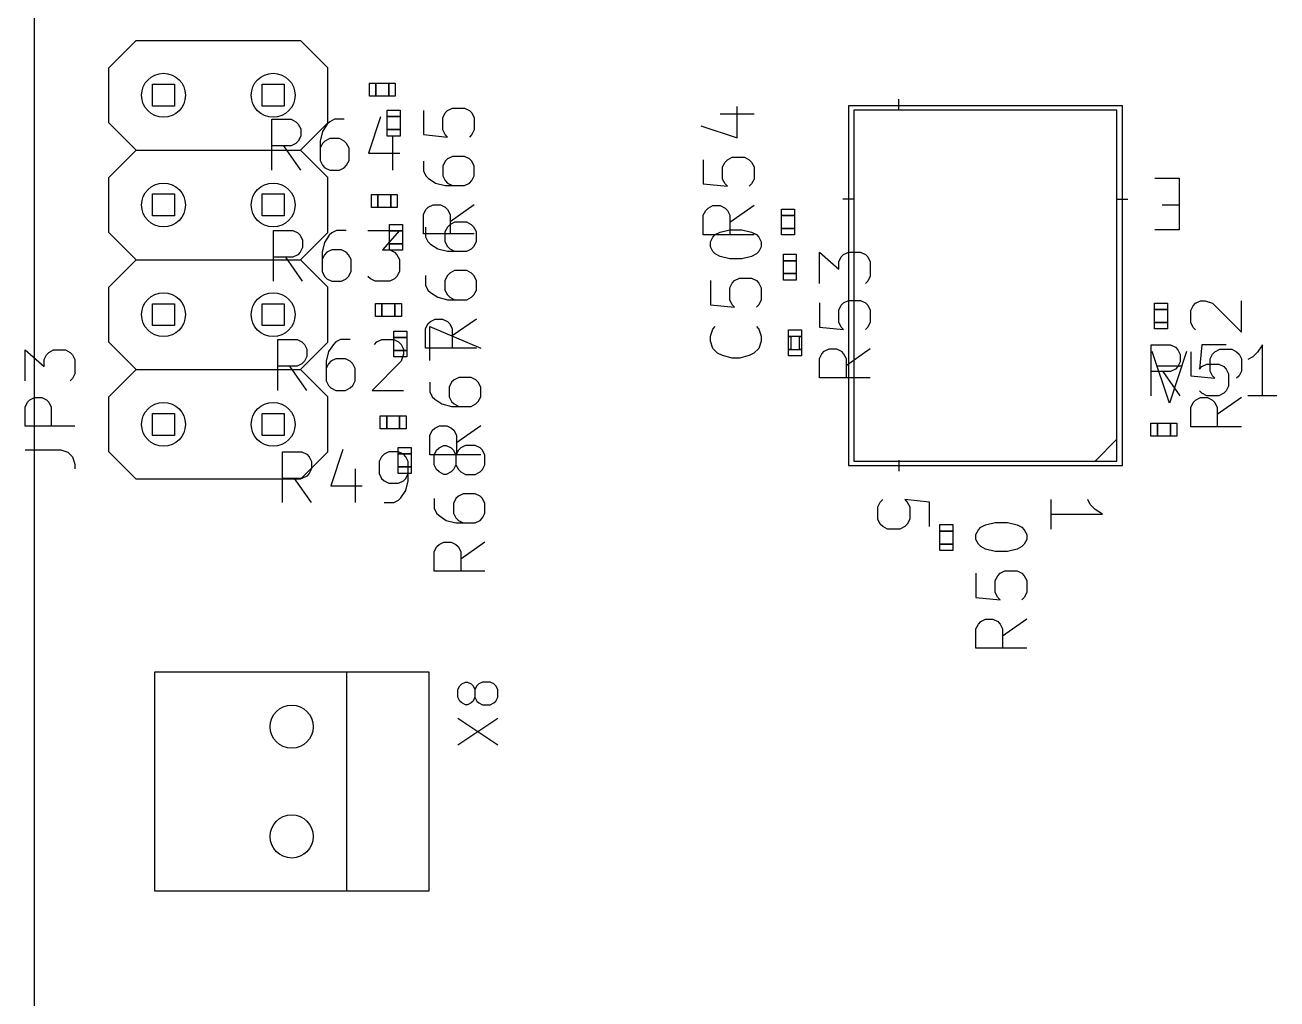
# Model space of a CAD drawing. Header units: millimetres. Extents: x -1 to 260, y -56 to 300.
# Drawn here: x -0.21 to 28.79, y 167.31 to 189.86 of the extents above; entities that cross this region are included whole.
import ezdxf

# ---------------------------------------------------------------- set-up
doc = ezdxf.new("R2010")
doc.units = ezdxf.units.MM
for name, color, linetype, true_color in [('Edge.Cuts', 254, 'CONTINUOUS', 0xd0d2cd), ('F.Fab', 9, 'CONTINUOUS', 0xafafaf), ('F.Silkscreen', 41, 'CONTINUOUS', 0xf2eda1)]:
    doc.layers.add(name, color=color, linetype=linetype, true_color=true_color)

msp = doc.modelspace()

# ---------------------------------------------------------------- linework, layer by layer
at = {"layer": 'Edge.Cuts', "linetype": 'CONTINUOUS'}
msp.add_line((0, 300), (0, 0), dxfattribs=at)
at = {"layer": 'Edge.Cuts'}
for centre, radius in [((3, 188.23), 0.508), ((5.54, 188.23), 0.508), ((3, 185.69), 0.508), ((5.54, 185.69), 0.508), ((3, 183.15), 0.508), ((5.54, 183.15), 0.508), ((3, 180.61), 0.508), ((5.54, 180.61), 0.508), ((5.97, 173.61), 0.5), ((5.97, 171.07), 0.5)]:
    msp.add_circle(centre, radius, dxfattribs=at)
at = {"layer": 'F.Fab', "linetype": 'CONTINUOUS'}
for p, q in [((2.746, 187.976), (2.746, 188.484)), ((2.746, 188.484), (3.254, 188.484)), ((3.254, 188.484), (3.254, 187.976)), ((5.286, 187.976), (5.286, 188.484)), ((5.286, 188.484), (5.794, 188.484)), ((5.794, 188.484), (5.794, 187.976)), ((7.77, 188.21), (7.77, 188.51)), ((7.77, 188.51), (7.92, 188.51)), ((7.92, 188.51), (7.92, 188.21)), ((8.22, 188.21), (8.22, 188.51)), ((8.22, 188.51), (8.37, 188.51)), ((8.37, 188.51), (8.37, 188.21)), ((3.254, 187.976), (2.746, 187.976)), ((5.794, 187.976), (5.286, 187.976)), ((7.92, 188.21), (7.77, 188.21)), ((8.37, 188.21), (8.22, 188.21)), ((8.185, 187.735), (8.185, 187.885)), ((8.185, 187.885), (8.485, 187.885)), ((8.485, 187.735), (8.185, 187.735)), ((8.485, 187.885), (8.485, 187.735)), ((18.992, 187.884), (18.992, 179.756)), ((25.088, 187.884), (18.992, 187.884)), ((25.088, 179.756), (25.088, 187.884)), ((8.185, 187.285), (8.185, 187.435)), ((8.185, 187.435), (8.485, 187.435)), ((8.485, 187.435), (8.485, 187.285)), ((8.485, 187.285), (8.185, 187.285)), ((25.963154, 186.311538), (26.53163, 186.311538)), ((26.53163, 186.311538), (26.53163, 185.117738)), ((2.746, 185.436), (2.746, 185.944)), ((2.746, 185.944), (3.254, 185.944)), ((3.254, 185.944), (3.254, 185.436)), ((5.286, 185.436), (5.286, 185.944)), ((5.286, 185.944), (5.794, 185.944)), ((5.794, 185.944), (5.794, 185.436)), ((7.815, 185.635), (7.815, 185.935)), ((7.815, 185.935), (7.965, 185.935)), ((7.965, 185.935), (7.965, 185.635)), ((8.265, 185.635), (8.265, 185.935)), ((8.265, 185.935), (8.415, 185.935)), ((8.415, 185.935), (8.415, 185.635)), ((7.965, 185.635), (7.815, 185.635)), ((8.415, 185.635), (8.265, 185.635)), ((26.53163, 185.686214), (26.133697, 185.686214)), ((3.254, 185.436), (2.746, 185.436)), ((5.794, 185.436), (5.286, 185.436)), ((17.315, 185.445), (17.315, 185.595)), ((17.315, 185.595), (17.615, 185.595)), ((17.615, 185.445), (17.315, 185.445)), ((17.615, 185.595), (17.615, 185.445)), ((8.235, 185.09), (8.235, 185.24)), ((8.235, 185.24), (8.535, 185.24)), ((8.535, 185.09), (8.235, 185.09)), ((8.535, 185.24), (8.535, 185.09)), ((17.315, 184.995), (17.315, 185.145)), ((17.315, 185.145), (17.615, 185.145)), ((17.615, 185.145), (17.615, 184.995)), ((26.53163, 185.117738), (25.963154, 185.117738)), ((8.235, 184.64), (8.235, 184.79)), ((8.235, 184.79), (8.535, 184.79)), ((8.535, 184.79), (8.535, 184.64)), ((17.615, 184.995), (17.315, 184.995)), ((8.535, 184.64), (8.235, 184.64)), ((17.36, 184.4), (17.36, 184.55)), ((17.36, 184.55), (17.66, 184.55)), ((17.66, 184.55), (17.66, 184.4)), ((17.66, 184.4), (17.36, 184.4)), ((17.36, 183.95), (17.36, 184.1)), ((17.36, 184.1), (17.66, 184.1)), ((17.66, 183.95), (17.36, 183.95)), ((17.66, 184.1), (17.66, 183.95)), ((2.746, 182.896), (2.746, 183.404)), ((2.746, 183.404), (3.254, 183.404)), ((3.254, 183.404), (3.254, 182.896)), ((5.286, 182.896), (5.286, 183.404)), ((5.286, 183.404), (5.794, 183.404)), ((5.794, 183.404), (5.794, 182.896)), ((7.91, 183.11), (7.91, 183.41)), ((7.91, 183.41), (8.06, 183.41)), ((8.06, 183.41), (8.06, 183.11)), ((8.36, 183.11), (8.36, 183.41)), ((8.36, 183.41), (8.51, 183.41)), ((8.51, 183.41), (8.51, 183.11)), ((25.96, 183.27), (25.96, 183.42)), ((25.96, 183.42), (26.26, 183.42)), ((26.26, 183.42), (26.26, 183.27)), ((8.06, 183.11), (7.91, 183.11)), ((8.51, 183.11), (8.36, 183.11)), ((26.26, 183.27), (25.96, 183.27)), ((3.254, 182.896), (2.746, 182.896)), ((5.794, 182.896), (5.286, 182.896)), ((8.335, 182.62), (8.335, 182.77)), ((8.335, 182.77), (8.635, 182.77)), ((8.635, 182.77), (8.635, 182.62)), ((17.48, 182.645), (17.48, 182.795)), ((17.48, 182.795), (17.78, 182.795)), ((17.78, 182.795), (17.78, 182.645)), ((25.96, 182.82), (25.96, 182.97)), ((25.96, 182.97), (26.26, 182.97)), ((26.26, 182.82), (25.96, 182.82)), ((26.26, 182.97), (26.26, 182.82)), ((8.635, 182.62), (8.335, 182.62)), ((17.48, 182.345), (17.48, 182.645)), ((17.48, 182.645), (17.53, 182.645)), ((17.78, 182.645), (17.48, 182.645)), ((17.53, 182.645), (17.53, 182.345)), ((17.73, 182.345), (17.73, 182.645)), ((17.73, 182.645), (17.78, 182.645)), ((17.78, 182.645), (17.78, 182.345)), ((8.335, 182.17), (8.335, 182.32)), ((8.335, 182.32), (8.635, 182.32)), ((8.635, 182.17), (8.335, 182.17)), ((8.635, 182.32), (8.635, 182.17)), ((17.53, 182.345), (17.48, 182.345)), ((17.48, 182.195), (17.48, 182.345)), ((17.48, 182.345), (17.78, 182.345)), ((17.78, 182.195), (17.48, 182.195)), ((17.78, 182.345), (17.73, 182.345)), ((17.78, 182.345), (17.78, 182.195)), ((26.30424, 181.104538), (25.906307, 182.298338)), ((26.702173, 182.298338), (26.30424, 181.104538)), ((26.588478, 181.957252), (26.020002, 181.957252)), ((2.746, 180.356), (2.746, 180.864)), ((2.746, 180.864), (3.254, 180.864)), ((3.254, 180.864), (3.254, 180.356)), ((5.286, 180.356), (5.286, 180.864)), ((5.286, 180.864), (5.794, 180.864)), ((5.794, 180.864), (5.794, 180.356)), ((8.02, 180.51), (8.02, 180.81)), ((8.02, 180.81), (8.17, 180.81)), ((8.17, 180.81), (8.17, 180.51)), ((8.47, 180.51), (8.47, 180.81)), ((8.47, 180.81), (8.62, 180.81)), ((8.62, 180.81), (8.62, 180.51)), ((8.17, 180.51), (8.02, 180.51)), ((8.62, 180.51), (8.47, 180.51)), ((25.875, 180.34), (25.875, 180.64)), ((25.875, 180.64), (26.025, 180.64)), ((26.025, 180.64), (26.025, 180.34)), ((26.325, 180.34), (26.325, 180.64)), ((26.325, 180.64), (26.475, 180.64)), ((26.475, 180.64), (26.475, 180.34)), ((3.254, 180.356), (2.746, 180.356)), ((5.794, 180.356), (5.286, 180.356)), ((24.58, 179.756), (25.088, 180.264)), ((26.025, 180.34), (25.875, 180.34)), ((26.475, 180.34), (26.325, 180.34)), ((8.435, 179.925), (8.435, 180.075)), ((8.435, 180.075), (8.735, 180.075)), ((8.735, 179.925), (8.435, 179.925)), ((8.735, 180.075), (8.735, 179.925)), ((8.435, 179.475), (8.435, 179.625)), ((8.435, 179.625), (8.735, 179.625)), ((8.735, 179.625), (8.735, 179.475)), ((18.992, 179.756), (25.088, 179.756)), ((8.735, 179.475), (8.435, 179.475)), ((19.548461, 178.698335), (19.605309, 178.81203)), ((19.548461, 178.414097), (19.548461, 178.698335)), ((19.605309, 178.81203), (19.662156, 178.868878)), ((20.742261, 178.81203), (20.173785, 178.868878)), ((20.173785, 178.868878), (20.230632, 178.81203)), ((20.230632, 178.81203), (20.28748, 178.698335)), ((20.28748, 178.698335), (20.28748, 178.414097)), ((20.742261, 178.243554), (20.742261, 178.81203)), ((23.561661, 178.186707), (23.561661, 178.868878)), ((24.471223, 178.755183), (24.414375, 178.868878)), ((24.584918, 178.641488), (24.471223, 178.755183)), ((19.605309, 178.300402), (19.548461, 178.414097)), ((20.28748, 178.414097), (20.230632, 178.300402)), ((23.561661, 178.527792), (24.755461, 178.527792)), ((24.755461, 178.527792), (24.584918, 178.641488)), ((19.662156, 178.243554), (19.605309, 178.300402)), ((19.775851, 178.186707), (19.662156, 178.243554)), ((20.060089, 178.186707), (19.775851, 178.186707)), ((20.173785, 178.243554), (20.060089, 178.186707)), ((20.230632, 178.300402), (20.173785, 178.243554)), ((20.985, 178.14), (20.985, 178.29)), ((20.985, 178.29), (21.285, 178.29)), ((21.285, 178.14), (20.985, 178.14)), ((21.285, 178.29), (21.285, 178.14)), ((20.985, 177.69), (20.985, 177.84)), ((20.985, 177.84), (21.285, 177.84)), ((21.285, 177.84), (21.285, 177.69)), ((21.285, 177.69), (20.985, 177.69))]:
    msp.add_line(p, q, dxfattribs=at)
at = {"layer": 'F.Fab'}
for centre, radius in [((3, 188.23), 0.508), ((5.54, 188.23), 0.508), ((3, 185.69), 0.508), ((5.54, 185.69), 0.508), ((3, 183.15), 0.508), ((5.54, 183.15), 0.508), ((3, 180.61), 0.508), ((5.54, 180.61), 0.508), ((5.97, 173.61), 0.5), ((5.97, 171.07), 0.5)]:
    msp.add_circle(centre, radius, dxfattribs=at)
at = {"layer": 'F.Silkscreen', "linetype": 'CONTINUOUS'}
for p, q in [((1.73, 188.865), (2.365, 189.5)), ((2.365, 189.5), (6.175, 189.5)), ((6.81, 188.865), (6.175, 189.5)), ((1.73, 187.595), (1.73, 188.865)), ((6.81, 187.595), (6.81, 188.865)), ((7.92, 188.21), (7.92, 188.51)), ((7.92, 188.51), (8.22, 188.51)), ((8.22, 188.51), (8.22, 188.21)), ((8.22, 188.21), (7.92, 188.21)), ((16.288979, 187.242625), (16.288979, 187.970952)), ((18.865, 187.9856), (18.865, 179.6544)), ((25.215, 187.9856), (18.865, 187.9856)), ((20.0334, 187.884), (20.0334, 188.138)), ((25.215, 179.6544), (25.215, 187.9856)), ((5.506097, 186.497307), (5.506097, 187.673835)), ((5.506097, 187.673835), (5.954298, 187.673835)), ((5.954298, 187.673835), (6.066349, 187.61781)), ((6.962751, 187.673835), (6.850701, 187.61781)), ((7.186852, 187.673835), (6.962751, 187.673835)), ((8.027229, 187.729861), (7.747103, 186.889483)), ((8.185, 187.435), (8.185, 187.735)), ((8.185, 187.735), (8.485, 187.735)), ((8.485, 187.735), (8.485, 187.435)), ((9.021164, 187.87838), (9.021164, 187.318128)), ((9.469365, 187.710304), (9.52539, 187.822355)), ((9.469365, 187.430179), (9.469365, 187.710304)), ((9.52539, 187.822355), (9.581415, 187.87838)), ((9.581415, 187.87838), (9.693465, 187.934405)), ((9.693465, 187.934405), (9.973591, 187.934405)), ((9.973591, 187.934405), (10.085641, 187.87838)), ((10.085641, 187.87838), (10.141667, 187.822355)), ((10.141667, 187.822355), (10.197692, 187.710304)), ((10.197692, 187.710304), (10.197692, 187.430179)), ((15.896803, 187.802877), (16.681155, 187.802877)), ((2.365, 186.96), (1.73, 187.595)), ((6.066349, 187.61781), (6.122374, 187.561785)), ((6.122374, 187.561785), (6.178399, 187.449735)), ((6.175, 186.96), (6.81, 187.595)), ((6.178399, 187.449735), (6.178399, 187.281659)), ((6.682625, 187.39371), (6.6266, 187.169609)), ((6.794676, 187.561785), (6.682625, 187.39371)), ((6.850701, 187.61781), (6.794676, 187.561785)), ((8.485, 187.435), (8.185, 187.435)), ((9.52539, 187.318128), (9.469365, 187.430179)), ((10.197692, 187.430179), (10.141667, 187.318128)), ((15.448602, 187.522751), (16.288979, 187.242625)), ((6.066349, 187.113584), (5.954298, 187.057559)), ((6.122374, 187.169609), (6.066349, 187.113584)), ((6.178399, 187.281659), (6.122374, 187.169609)), ((6.6266, 187.169609), (6.6266, 186.721408)), ((6.682625, 187.113584), (6.6266, 187.001534)), ((6.73865, 187.169609), (6.682625, 187.113584)), ((6.850701, 187.225634), (6.73865, 187.169609)), ((7.074801, 187.225634), (6.850701, 187.225634)), ((7.186852, 187.169609), (7.074801, 187.225634)), ((7.242877, 187.113584), (7.186852, 187.169609)), ((7.298902, 187.001534), (7.242877, 187.113584)), ((8.307355, 187.281659), (8.307355, 186.497307)), ((9.021164, 187.318128), (9.581415, 187.262103)), ((9.581415, 187.262103), (9.52539, 187.318128)), ((10.141667, 187.318128), (10.085641, 187.262103)), ((1.73, 186.325), (2.365, 186.96)), ((2.365, 186.96), (6.175, 186.96)), ((5.954298, 187.057559), (5.506097, 187.057559)), ((6.178399, 186.497307), (5.786223, 187.057559)), ((6.81, 186.325), (6.175, 186.96)), ((7.298902, 186.721408), (7.298902, 187.001534)), ((7.747103, 186.889483), (8.47543, 186.889483)), ((9.693465, 186.813902), (9.581415, 186.757877)), ((9.973591, 186.813902), (9.693465, 186.813902)), ((10.085641, 186.757877), (9.973591, 186.813902)), ((16.064878, 186.738399), (16.176928, 186.794424)), ((16.176928, 186.794424), (16.457054, 186.794424)), ((16.457054, 186.794424), (16.569104, 186.738399)), ((6.6266, 186.721408), (6.682625, 186.609358)), ((6.682625, 186.609358), (6.73865, 186.553333)), ((6.73865, 186.553333), (6.850701, 186.497307)), ((6.850701, 186.497307), (7.074801, 186.497307)), ((7.074801, 186.497307), (7.186852, 186.553333)), ((7.186852, 186.553333), (7.242877, 186.609358)), ((7.242877, 186.609358), (7.298902, 186.721408)), ((9.021164, 186.701852), (9.021164, 186.477751)), ((9.52539, 186.701852), (9.469365, 186.589801)), ((9.469365, 186.589801), (9.469365, 186.365701)), ((9.581415, 186.757877), (9.52539, 186.701852)), ((10.141667, 186.701852), (10.085641, 186.757877)), ((10.197692, 186.589801), (10.141667, 186.701852)), ((10.197692, 186.365701), (10.197692, 186.589801)), ((15.504627, 186.738399), (15.504627, 186.178147)), ((15.952828, 186.570323), (16.008853, 186.682374)), ((15.952828, 186.290198), (15.952828, 186.570323)), ((16.008853, 186.682374), (16.064878, 186.738399)), ((16.569104, 186.738399), (16.62513, 186.682374)), ((16.62513, 186.682374), (16.681155, 186.570323)), ((16.681155, 186.570323), (16.681155, 186.290198)), ((1.73, 185.055), (1.73, 186.325)), ((6.81, 185.055), (6.81, 186.325)), ((9.021164, 186.477751), (9.077189, 186.365701)), ((9.077189, 186.365701), (9.133214, 186.309676)), ((9.133214, 186.309676), (9.301289, 186.197625)), ((9.469365, 186.365701), (9.52539, 186.25365)), ((9.52539, 186.25365), (9.581415, 186.197625)), ((10.085641, 186.197625), (10.141667, 186.25365)), ((10.141667, 186.25365), (10.197692, 186.365701)), ((16.008853, 186.178147), (15.952828, 186.290198)), ((16.681155, 186.290198), (16.62513, 186.178147)), ((25.963154, 186.311538), (26.53163, 186.311538)), ((26.53163, 186.311538), (26.53163, 185.117738)), ((7.965, 185.635), (7.965, 185.935)), ((7.965, 185.935), (8.265, 185.935)), ((8.265, 185.935), (8.265, 185.635)), ((9.301289, 186.197625), (9.52539, 186.1416)), ((9.52539, 186.1416), (9.973591, 186.1416)), ((9.581415, 186.197625), (9.693465, 186.1416)), ((9.973591, 186.1416), (10.085641, 186.197625)), ((15.504627, 186.178147), (16.064878, 186.122122)), ((16.064878, 186.122122), (16.008853, 186.178147)), ((16.62513, 186.178147), (16.569104, 186.122122)), ((8.265, 185.635), (7.965, 185.635)), ((9.077189, 185.581349), (9.133214, 185.637374)), ((9.133214, 185.637374), (9.245264, 185.693399)), ((9.245264, 185.693399), (9.41334, 185.693399)), ((9.41334, 185.693399), (9.52539, 185.637374)), ((9.52539, 185.637374), (9.581415, 185.581349)), ((10.197692, 185.693399), (9.63744, 185.301223)), ((15.616677, 185.617896), (15.728727, 185.673921)), ((15.728727, 185.673921), (15.896803, 185.673921)), ((15.896803, 185.673921), (16.008853, 185.617896)), ((16.681155, 185.673921), (16.120903, 185.281745)), ((18.992, 185.8266), (18.738, 185.8266)), ((25.088, 185.8266), (25.342, 185.8266)), ((26.53163, 185.686214), (26.133697, 185.686214)), ((9.021164, 185.469298), (9.077189, 185.581349)), ((9.021164, 185.021097), (9.021164, 185.469298)), ((9.581415, 185.581349), (9.63744, 185.469298)), ((9.63744, 185.469298), (9.63744, 185.021097)), ((15.504627, 185.44982), (15.560652, 185.561871)), ((15.504627, 185.001619), (15.504627, 185.44982)), ((15.560652, 185.561871), (15.616677, 185.617896)), ((16.008853, 185.617896), (16.064878, 185.561871)), ((16.064878, 185.561871), (16.120903, 185.44982)), ((16.120903, 185.44982), (16.120903, 185.001619)), ((17.315, 185.145), (17.315, 185.445)), ((17.315, 185.445), (17.615, 185.445)), ((17.615, 185.445), (17.615, 185.145)), ((2.365, 184.42), (1.73, 185.055)), ((5.551097, 183.922307), (5.551097, 185.098835)), ((5.551097, 185.098835), (5.999298, 185.098835)), ((5.999298, 185.098835), (6.111349, 185.04281)), ((6.111349, 185.04281), (6.167374, 184.986785)), ((6.175, 184.42), (6.81, 185.055)), ((6.895701, 185.04281), (6.839676, 184.986785)), ((7.007751, 185.098835), (6.895701, 185.04281)), ((7.231852, 185.098835), (7.007751, 185.098835)), ((7.736078, 185.098835), (8.464405, 185.098835)), ((8.464405, 185.098835), (8.072229, 184.650634)), ((8.235, 184.79), (8.235, 185.09)), ((8.235, 185.09), (8.535, 185.09)), ((8.535, 185.09), (8.535, 184.79)), ((9.071164, 185.177355), (9.071164, 184.953254)), ((9.57539, 185.177355), (9.519365, 185.065304)), ((9.519365, 185.065304), (9.519365, 184.841204)), ((9.631415, 185.23338), (9.57539, 185.177355)), ((9.743465, 185.289405), (9.631415, 185.23338)), ((10.023591, 185.289405), (9.743465, 185.289405)), ((10.135641, 185.23338), (10.023591, 185.289405)), ((10.191667, 185.177355), (10.135641, 185.23338)), ((10.247692, 185.065304), (10.191667, 185.177355)), ((10.247692, 184.841204), (10.247692, 185.065304)), ((15.781677, 185.002877), (15.893727, 185.058902)), ((15.893727, 185.058902), (16.117828, 185.114927)), ((16.117828, 185.114927), (16.397954, 185.114927)), ((16.397954, 185.114927), (16.622054, 185.058902)), ((16.622054, 185.058902), (16.734104, 185.002877)), ((17.615, 185.145), (17.315, 185.145)), ((26.53163, 185.117738), (25.963154, 185.117738)), ((6.167374, 184.986785), (6.223399, 184.874735)), ((6.223399, 184.874735), (6.223399, 184.706659)), ((6.727625, 184.81871), (6.6716, 184.594609)), ((6.839676, 184.986785), (6.727625, 184.81871)), ((8.535, 184.79), (8.235, 184.79)), ((10.197692, 185.021097), (9.021164, 185.021097)), ((9.071164, 184.953254), (9.127189, 184.841204)), ((9.127189, 184.841204), (9.183214, 184.785179)), ((9.183214, 184.785179), (9.351289, 184.673128)), ((9.519365, 184.841204), (9.57539, 184.729153)), ((10.191667, 184.729153), (10.247692, 184.841204)), ((16.681155, 185.001619), (15.504627, 185.001619)), ((15.669627, 184.834801), (15.725652, 184.946851)), ((15.669627, 184.722751), (15.669627, 184.834801)), ((15.725652, 184.946851), (15.781677, 185.002877)), ((16.734104, 185.002877), (16.79013, 184.946851)), ((16.79013, 184.946851), (16.846155, 184.834801)), ((16.846155, 184.834801), (16.846155, 184.722751)), ((5.999298, 184.482559), (5.551097, 184.482559)), ((6.223399, 183.922307), (5.831223, 184.482559)), ((6.111349, 184.538584), (5.999298, 184.482559)), ((6.167374, 184.594609), (6.111349, 184.538584)), ((6.223399, 184.706659), (6.167374, 184.594609)), ((6.6716, 184.594609), (6.6716, 184.146408)), ((6.727625, 184.538584), (6.6716, 184.426534)), ((6.78365, 184.594609), (6.727625, 184.538584)), ((6.895701, 184.650634), (6.78365, 184.594609)), ((7.119801, 184.650634), (6.895701, 184.650634)), ((7.231852, 184.594609), (7.119801, 184.650634)), ((7.287877, 184.538584), (7.231852, 184.594609)), ((7.343902, 184.426534), (7.287877, 184.538584)), ((8.072229, 184.650634), (8.240304, 184.650634)), ((8.240304, 184.650634), (8.352355, 184.594609)), ((8.352355, 184.594609), (8.40838, 184.538584)), ((8.40838, 184.538584), (8.464405, 184.426534)), ((9.351289, 184.673128), (9.57539, 184.617103)), ((9.57539, 184.729153), (9.631415, 184.673128)), ((9.57539, 184.617103), (10.023591, 184.617103)), ((9.631415, 184.673128), (9.743465, 184.617103)), ((10.023591, 184.617103), (10.135641, 184.673128)), ((10.135641, 184.673128), (10.191667, 184.729153)), ((15.725652, 184.610701), (15.669627, 184.722751)), ((15.781677, 184.554675), (15.725652, 184.610701)), ((15.893727, 184.49865), (15.781677, 184.554675)), ((16.117828, 184.442625), (15.893727, 184.49865)), ((16.622054, 184.49865), (16.397954, 184.442625)), ((16.734104, 184.554675), (16.622054, 184.49865)), ((16.79013, 184.610701), (16.734104, 184.554675)), ((16.846155, 184.722751), (16.79013, 184.610701)), ((18.196164, 183.871078), (18.196164, 184.599405)), ((18.196164, 184.599405), (18.644365, 184.207229)), ((18.644365, 184.375304), (18.70039, 184.487355)), ((18.70039, 184.487355), (18.756415, 184.54338)), ((18.756415, 184.54338), (18.868465, 184.599405)), ((18.868465, 184.599405), (19.148591, 184.599405)), ((19.148591, 184.599405), (19.260641, 184.54338)), ((19.260641, 184.54338), (19.316667, 184.487355)), ((19.316667, 184.487355), (19.372692, 184.375304)), ((1.73, 183.785), (2.365, 184.42)), ((2.365, 184.42), (6.175, 184.42)), ((6.81, 183.785), (6.175, 184.42)), ((7.343902, 184.146408), (7.343902, 184.426534)), ((8.464405, 184.426534), (8.464405, 184.146408)), ((16.397954, 184.442625), (16.117828, 184.442625)), ((17.36, 184.1), (17.36, 184.4)), ((17.36, 184.4), (17.66, 184.4)), ((17.66, 184.4), (17.66, 184.1)), ((18.644365, 184.207229), (18.644365, 184.375304)), ((19.372692, 184.375304), (19.372692, 184.039153)), ((6.6716, 184.146408), (6.727625, 184.034358)), ((6.727625, 184.034358), (6.78365, 183.978333)), ((6.78365, 183.978333), (6.895701, 183.922307)), ((6.895701, 183.922307), (7.119801, 183.922307)), ((7.119801, 183.922307), (7.231852, 183.978333)), ((7.231852, 183.978333), (7.287877, 184.034358)), ((7.287877, 184.034358), (7.343902, 184.146408)), ((7.792103, 183.978333), (7.736078, 184.034358)), ((7.904153, 183.922307), (7.792103, 183.978333)), ((8.240304, 183.922307), (7.904153, 183.922307)), ((8.352355, 183.978333), (8.240304, 183.922307)), ((8.40838, 184.034358), (8.352355, 183.978333)), ((8.464405, 184.146408), (8.40838, 184.034358)), ((9.071164, 184.056852), (9.071164, 183.832751)), ((9.57539, 184.056852), (9.519365, 183.944801)), ((9.519365, 183.944801), (9.519365, 183.720701)), ((9.631415, 184.112877), (9.57539, 184.056852)), ((9.743465, 184.168902), (9.631415, 184.112877)), ((10.023591, 184.168902), (9.743465, 184.168902)), ((10.135641, 184.112877), (10.023591, 184.168902)), ((10.191667, 184.056852), (10.135641, 184.112877)), ((10.247692, 183.944801), (10.191667, 184.056852)), ((10.247692, 183.720701), (10.247692, 183.944801)), ((15.669627, 183.938399), (15.669627, 183.378147)), ((16.117828, 183.770323), (16.173853, 183.882374)), ((16.173853, 183.882374), (16.229878, 183.938399)), ((16.229878, 183.938399), (16.341928, 183.994424)), ((16.341928, 183.994424), (16.622054, 183.994424)), ((16.622054, 183.994424), (16.734104, 183.938399)), ((16.734104, 183.938399), (16.79013, 183.882374)), ((16.79013, 183.882374), (16.846155, 183.770323)), ((17.66, 184.1), (17.36, 184.1)), ((19.316667, 183.927103), (19.260641, 183.871078)), ((19.372692, 184.039153), (19.316667, 183.927103)), ((1.73, 182.515), (1.73, 183.785)), ((6.81, 182.515), (6.81, 183.785)), ((9.071164, 183.832751), (9.127189, 183.720701)), ((9.127189, 183.720701), (9.183214, 183.664676)), ((9.183214, 183.664676), (9.351289, 183.552625)), ((9.519365, 183.720701), (9.57539, 183.60865)), ((9.57539, 183.60865), (9.631415, 183.552625)), ((10.135641, 183.552625), (10.191667, 183.60865)), ((10.191667, 183.60865), (10.247692, 183.720701)), ((16.117828, 183.490198), (16.117828, 183.770323)), ((16.846155, 183.770323), (16.846155, 183.490198)), ((8.06, 183.11), (8.06, 183.41)), ((8.06, 183.41), (8.36, 183.41)), ((8.36, 183.41), (8.36, 183.11)), ((9.351289, 183.552625), (9.57539, 183.4966)), ((9.57539, 183.4966), (10.023591, 183.4966)), ((9.631415, 183.552625), (9.743465, 183.4966)), ((10.023591, 183.4966), (10.135641, 183.552625)), ((15.669627, 183.378147), (16.229878, 183.322122)), ((16.173853, 183.378147), (16.117828, 183.490198)), ((16.229878, 183.322122), (16.173853, 183.378147)), ((16.79013, 183.378147), (16.734104, 183.322122)), ((16.846155, 183.490198), (16.79013, 183.378147)), ((18.196164, 183.422877), (18.196164, 182.862625)), ((18.644365, 183.254801), (18.70039, 183.366852)), ((18.70039, 183.366852), (18.756415, 183.422877)), ((18.756415, 183.422877), (18.868465, 183.478902)), ((18.868465, 183.478902), (19.148591, 183.478902)), ((19.148591, 183.478902), (19.260641, 183.422877)), ((19.260641, 183.422877), (19.316667, 183.366852)), ((19.316667, 183.366852), (19.372692, 183.254801)), ((26.796164, 183.245304), (26.852189, 183.357355)), ((26.852189, 183.357355), (26.908214, 183.41338)), ((26.908214, 183.41338), (27.020264, 183.469405)), ((27.020264, 183.469405), (27.132315, 183.469405)), ((27.132315, 183.469405), (27.30039, 183.41338)), ((27.30039, 183.41338), (27.972692, 182.741078)), ((27.972692, 182.741078), (27.972692, 183.469405)), ((8.36, 183.11), (8.06, 183.11)), ((9.183214, 182.992374), (9.295264, 183.048399)), ((9.295264, 183.048399), (9.46334, 183.048399)), ((9.46334, 183.048399), (9.57539, 182.992374)), ((10.247692, 183.048399), (9.68744, 182.656223)), ((18.644365, 182.974676), (18.644365, 183.254801)), ((19.372692, 183.254801), (19.372692, 182.974676)), ((25.96, 182.97), (25.96, 183.27)), ((25.96, 183.27), (26.26, 183.27)), ((26.26, 183.27), (26.26, 182.97)), ((26.796164, 182.965179), (26.796164, 183.245304)), ((9.071164, 182.824298), (9.127189, 182.936349)), ((9.071164, 182.376097), (9.071164, 182.824298)), ((9.127189, 182.936349), (9.183214, 182.992374)), ((9.171164, 182.091078), (9.171164, 182.87543)), ((9.171164, 182.87543), (10.347692, 182.371204)), ((9.57539, 182.992374), (9.631415, 182.936349)), ((9.631415, 182.936349), (9.68744, 182.824298)), ((9.68744, 182.824298), (9.68744, 182.376097)), ((15.669627, 182.64982), (15.725652, 182.817896)), ((15.725652, 182.817896), (15.781677, 182.873921)), ((16.734104, 182.873921), (16.79013, 182.817896)), ((16.79013, 182.817896), (16.846155, 182.64982)), ((18.196164, 182.862625), (18.756415, 182.8066)), ((18.70039, 182.862625), (18.644365, 182.974676)), ((18.756415, 182.8066), (18.70039, 182.862625)), ((19.316667, 182.862625), (19.260641, 182.8066)), ((19.372692, 182.974676), (19.316667, 182.862625)), ((26.26, 182.97), (25.96, 182.97)), ((26.852189, 182.853128), (26.796164, 182.965179)), ((26.908214, 182.797103), (26.852189, 182.853128)), ((2.365, 181.88), (1.73, 182.515)), ((5.646097, 181.397307), (5.646097, 182.573835)), ((5.646097, 182.573835), (6.094298, 182.573835)), ((6.094298, 182.573835), (6.206349, 182.51781)), ((6.175, 181.88), (6.81, 182.515)), ((6.206349, 182.51781), (6.262374, 182.461785)), ((6.262374, 182.461785), (6.318399, 182.349735)), ((6.934676, 182.461785), (6.822625, 182.29371)), ((6.990701, 182.51781), (6.934676, 182.461785)), ((7.102751, 182.573835), (6.990701, 182.51781)), ((7.326852, 182.573835), (7.102751, 182.573835)), ((7.887103, 182.461785), (7.943128, 182.51781)), ((7.943128, 182.51781), (8.055179, 182.573835)), ((8.055179, 182.573835), (8.335304, 182.573835)), ((8.335, 182.32), (8.335, 182.62)), ((8.335, 182.62), (8.635, 182.62)), ((8.335304, 182.573835), (8.447355, 182.51781)), ((8.447355, 182.51781), (8.50338, 182.461785)), ((8.50338, 182.461785), (8.559405, 182.349735)), ((8.635, 182.62), (8.635, 182.32)), ((15.669627, 182.53777), (15.669627, 182.64982)), ((15.725652, 182.369695), (15.669627, 182.53777)), ((16.846155, 182.53777), (16.79013, 182.369695)), ((16.846155, 182.64982), (16.846155, 182.53777)), ((25.881619, 181.273844), (25.881619, 182.450372)), ((25.881619, 182.450372), (26.32982, 182.450372)), ((26.32982, 182.450372), (26.441871, 182.394347)), ((27.058147, 182.450372), (27.002122, 181.890121)), ((27.618399, 182.450372), (27.058147, 182.450372)), ((28.458776, 182.450372), (28.346726, 182.282297)), ((28.458776, 181.273844), (28.458776, 182.450372)), ((-0.208079, 181.61653), (-0.208079, 182.331963)), ((-0.208079, 182.331963), (0.232187, 181.94673)), ((0.232187, 182.11183), (0.28722, 182.221896)), ((0.28722, 182.221896), (0.342253, 182.27693)), ((0.342253, 182.27693), (0.45232, 182.331963)), ((0.45232, 182.331963), (0.727487, 182.331963)), ((0.727487, 182.331963), (0.837553, 182.27693)), ((0.837553, 182.27693), (0.892587, 182.221896)), ((0.892587, 182.221896), (0.94762, 182.11183)), ((6.318399, 182.181659), (6.262374, 182.069609)), ((6.318399, 182.349735), (6.318399, 182.181659)), ((6.822625, 182.29371), (6.7666, 182.069609)), ((8.635, 182.32), (8.335, 182.32)), ((8.559405, 182.237685), (8.50338, 182.069609)), ((8.559405, 182.349735), (8.559405, 182.237685)), ((10.247692, 182.376097), (9.071164, 182.376097)), ((15.837702, 182.257644), (15.725652, 182.369695)), ((15.949752, 182.201619), (15.837702, 182.257644)), ((16.173853, 182.145594), (15.949752, 182.201619)), ((16.341928, 182.145594), (16.173853, 182.145594)), ((16.566029, 182.201619), (16.341928, 182.145594)), ((16.678079, 182.257644), (16.566029, 182.201619)), ((16.79013, 182.369695), (16.678079, 182.257644)), ((18.196164, 182.134298), (18.252189, 182.246349)), ((18.252189, 182.246349), (18.308214, 182.302374)), ((18.308214, 182.302374), (18.420264, 182.358399)), ((18.420264, 182.358399), (18.58834, 182.358399)), ((18.58834, 182.358399), (18.70039, 182.302374)), ((18.70039, 182.302374), (18.756415, 182.246349)), ((18.756415, 182.246349), (18.81244, 182.134298)), ((19.372692, 182.358399), (18.81244, 181.966223)), ((26.30424, 181.104538), (25.906307, 182.298338)), ((26.702173, 182.298338), (26.30424, 181.104538)), ((26.441871, 182.394347), (26.497896, 182.338322)), ((26.497896, 182.338322), (26.553921, 182.226272)), ((26.553921, 182.226272), (26.553921, 182.058196)), ((26.796164, 182.292877), (26.796164, 181.732625)), ((27.244365, 182.124801), (27.30039, 182.236852)), ((27.30039, 182.236852), (27.356415, 182.292877)), ((27.356415, 182.292877), (27.468465, 182.348902)), ((27.468465, 182.348902), (27.748591, 182.348902)), ((27.748591, 182.348902), (27.860641, 182.292877)), ((27.860641, 182.292877), (27.916667, 182.236852)), ((27.916667, 182.236852), (27.972692, 182.124801)), ((28.234675, 182.170247), (28.122625, 182.114222)), ((28.346726, 182.282297), (28.234675, 182.170247)), ((0.232187, 181.94673), (0.232187, 182.11183)), ((0.94762, 182.11183), (0.94762, 181.78163)), ((1.73, 181.245), (2.365, 181.88)), ((2.365, 181.88), (6.175, 181.88)), ((6.094298, 181.957559), (5.646097, 181.957559)), ((6.318399, 181.397307), (5.926223, 181.957559)), ((6.206349, 182.013584), (6.094298, 181.957559)), ((6.81, 181.245), (6.175, 181.88)), ((6.262374, 182.069609), (6.206349, 182.013584)), ((6.7666, 182.069609), (6.7666, 181.621408)), ((6.822625, 182.013584), (6.7666, 181.901534)), ((6.87865, 182.069609), (6.822625, 182.013584)), ((6.990701, 182.125634), (6.87865, 182.069609)), ((7.214801, 182.125634), (6.990701, 182.125634)), ((7.326852, 182.069609), (7.214801, 182.125634)), ((7.382877, 182.013584), (7.326852, 182.069609)), ((7.438902, 181.901534), (7.382877, 182.013584)), ((7.438902, 181.621408), (7.438902, 181.901534)), ((8.50338, 182.069609), (7.831078, 181.397307)), ((18.196164, 181.686097), (18.196164, 182.134298)), ((18.81244, 182.134298), (18.81244, 181.686097)), ((26.588478, 181.957252), (26.020002, 181.957252)), ((26.441871, 181.890121), (26.32982, 181.834096)), ((26.497896, 181.946146), (26.441871, 181.890121)), ((26.553921, 182.058196), (26.497896, 181.946146)), ((27.002122, 181.890121), (27.058147, 181.946146)), ((27.058147, 181.946146), (27.170198, 182.002171)), ((27.170198, 182.002171), (27.450323, 182.002171)), ((27.244365, 181.844676), (27.244365, 182.124801)), ((27.450323, 182.002171), (27.562374, 181.946146)), ((27.562374, 181.946146), (27.618399, 181.890121)), ((27.618399, 181.890121), (27.674424, 181.778071)), ((27.972692, 182.124801), (27.972692, 181.844676)), ((0.892587, 181.671563), (0.837553, 181.61653)), ((0.94762, 181.78163), (0.892587, 181.671563)), ((6.7666, 181.621408), (6.822625, 181.509358)), ((7.382877, 181.509358), (7.438902, 181.621408)), ((9.171164, 181.586852), (9.171164, 181.362751)), ((9.67539, 181.586852), (9.619365, 181.474801)), ((9.731415, 181.642877), (9.67539, 181.586852)), ((9.843465, 181.698902), (9.731415, 181.642877)), ((10.123591, 181.698902), (9.843465, 181.698902)), ((10.235641, 181.642877), (10.123591, 181.698902)), ((10.291667, 181.586852), (10.235641, 181.642877)), ((10.347692, 181.474801), (10.291667, 181.586852)), ((19.372692, 181.686097), (18.196164, 181.686097)), ((26.32982, 181.834096), (25.881619, 181.834096)), ((26.553921, 181.273844), (26.161745, 181.834096)), ((26.796164, 181.732625), (27.356415, 181.6766)), ((27.30039, 181.732625), (27.244365, 181.844676)), ((27.356415, 181.6766), (27.30039, 181.732625)), ((27.674424, 181.778071), (27.674424, 181.497945)), ((27.916667, 181.732625), (27.860641, 181.6766)), ((27.972692, 181.844676), (27.916667, 181.732625)), ((6.822625, 181.509358), (6.87865, 181.453333)), ((6.87865, 181.453333), (6.990701, 181.397307)), ((6.990701, 181.397307), (7.214801, 181.397307)), ((7.214801, 181.397307), (7.326852, 181.453333)), ((7.326852, 181.453333), (7.382877, 181.509358)), ((7.831078, 181.397307), (8.559405, 181.397307)), ((9.171164, 181.362751), (9.227189, 181.250701)), ((9.619365, 181.474801), (9.619365, 181.250701)), ((10.347692, 181.250701), (10.347692, 181.474801)), ((27.058147, 181.32987), (27.002122, 181.385895)), ((27.170198, 181.273844), (27.058147, 181.32987)), ((27.450323, 181.273844), (27.170198, 181.273844)), ((27.562374, 181.32987), (27.450323, 181.273844)), ((27.618399, 181.385895), (27.562374, 181.32987)), ((27.674424, 181.497945), (27.618399, 181.385895)), ((28.794927, 181.273844), (28.122625, 181.273844)), ((-0.208079, 181.011163), (-0.153046, 181.12123)), ((-0.208079, 180.570896), (-0.208079, 181.011163)), ((-0.153046, 181.12123), (-0.098013, 181.176263)), ((-0.098013, 181.176263), (0.012053, 181.231296)), ((0.012053, 181.231296), (0.177153, 181.231296)), ((0.177153, 181.231296), (0.28722, 181.176263)), ((0.28722, 181.176263), (0.342253, 181.12123)), ((0.342253, 181.12123), (0.397287, 181.011163)), ((0.397287, 181.011163), (0.397287, 180.570896)), ((1.73, 179.975), (1.73, 181.245)), ((6.81, 179.975), (6.81, 181.245)), ((9.227189, 181.250701), (9.283214, 181.194676)), ((9.283214, 181.194676), (9.451289, 181.082625)), ((9.451289, 181.082625), (9.67539, 181.0266)), ((9.619365, 181.250701), (9.67539, 181.13865)), ((9.67539, 181.13865), (9.731415, 181.082625)), ((9.67539, 181.0266), (10.123591, 181.0266)), ((9.731415, 181.082625), (9.843465, 181.0266)), ((10.123591, 181.0266), (10.235641, 181.082625)), ((10.235641, 181.082625), (10.291667, 181.13865)), ((10.291667, 181.13865), (10.347692, 181.250701)), ((26.796164, 181.004298), (26.852189, 181.116349)), ((26.796164, 180.556097), (26.796164, 181.004298)), ((26.852189, 181.116349), (26.908214, 181.172374)), ((26.908214, 181.172374), (27.020264, 181.228399)), ((27.020264, 181.228399), (27.18834, 181.228399)), ((27.18834, 181.228399), (27.30039, 181.172374)), ((27.30039, 181.172374), (27.356415, 181.116349)), ((27.356415, 181.116349), (27.41244, 181.004298)), ((27.972692, 181.228399), (27.41244, 180.836223)), ((27.41244, 181.004298), (27.41244, 180.556097)), ((8.17, 180.51), (8.17, 180.81)), ((8.17, 180.81), (8.47, 180.81)), ((8.47, 180.81), (8.47, 180.51)), ((0.94762, 180.570896), (-0.208079, 180.570896)), ((8.47, 180.51), (8.17, 180.51)), ((9.171164, 180.354298), (9.227189, 180.466349)), ((9.227189, 180.466349), (9.283214, 180.522374)), ((9.283214, 180.522374), (9.395264, 180.578399)), ((9.395264, 180.578399), (9.56334, 180.578399)), ((9.56334, 180.578399), (9.67539, 180.522374)), ((9.67539, 180.522374), (9.731415, 180.466349)), ((9.731415, 180.466349), (9.78744, 180.354298)), ((10.347692, 180.578399), (9.78744, 180.186223)), ((26.025, 180.34), (26.025, 180.64)), ((26.025, 180.64), (26.325, 180.64)), ((26.325, 180.64), (26.325, 180.34)), ((27.972692, 180.556097), (26.796164, 180.556097)), ((9.171164, 179.906097), (9.171164, 180.354298)), ((9.383214, 180.06838), (9.495264, 180.124405)), ((9.495264, 180.124405), (9.551289, 180.124405)), ((9.551289, 180.124405), (9.66334, 180.06838)), ((9.78744, 180.354298), (9.78744, 179.906097)), ((9.999491, 180.124405), (9.88744, 180.06838)), ((10.223591, 180.124405), (9.999491, 180.124405)), ((10.335641, 180.06838), (10.223591, 180.124405)), ((26.325, 180.34), (26.025, 180.34)), ((-0.208079, 180.020563), (0.61742, 180.020563)), ((0.61742, 180.020563), (0.78252, 179.96553)), ((0.78252, 179.96553), (0.892587, 179.855463)), ((0.892587, 179.855463), (0.94762, 179.690363)), ((2.365, 179.34), (1.73, 179.975)), ((5.756097, 178.797307), (5.756097, 179.973835)), ((5.756097, 179.973835), (6.204298, 179.973835)), ((6.175, 179.34), (6.81, 179.975)), ((6.204298, 179.973835), (6.316349, 179.91781)), ((6.316349, 179.91781), (6.372374, 179.861785)), ((6.372374, 179.861785), (6.428399, 179.749735)), ((7.156726, 180.029861), (6.8766, 179.189483)), ((8.053128, 179.861785), (7.997103, 179.749735)), ((8.109153, 179.91781), (8.053128, 179.861785)), ((8.221204, 179.973835), (8.109153, 179.91781)), ((8.445304, 179.973835), (8.221204, 179.973835)), ((8.435, 179.625), (8.435, 179.925)), ((8.435, 179.925), (8.735, 179.925)), ((8.557355, 179.91781), (8.445304, 179.973835)), ((8.61338, 179.861785), (8.557355, 179.91781)), ((8.669405, 179.749735), (8.61338, 179.861785)), ((8.735, 179.925), (8.735, 179.625)), ((10.347692, 179.906097), (9.171164, 179.906097)), ((9.271164, 179.900304), (9.327189, 180.012355)), ((9.271164, 179.676204), (9.271164, 179.900304)), ((9.327189, 180.012355), (9.383214, 180.06838)), ((9.66334, 180.06838), (9.719365, 180.012355)), ((9.719365, 180.012355), (9.77539, 179.900304)), ((9.831415, 180.012355), (9.77539, 179.900304)), ((9.77539, 179.900304), (9.77539, 179.676204)), ((9.88744, 180.06838), (9.831415, 180.012355)), ((10.391667, 180.012355), (10.335641, 180.06838)), ((10.447692, 179.900304), (10.391667, 180.012355)), ((10.447692, 179.676204), (10.447692, 179.900304)), ((0.94762, 179.690363), (0.94762, 179.580297)), ((6.428399, 179.581659), (6.372374, 179.469609)), ((6.428399, 179.749735), (6.428399, 179.581659)), ((7.436852, 179.581659), (7.436852, 178.797307)), ((7.997103, 179.749735), (7.997103, 179.469609)), ((8.735, 179.625), (8.435, 179.625)), ((8.669405, 179.301534), (8.669405, 179.749735)), ((9.327189, 179.564153), (9.271164, 179.676204)), ((9.383214, 179.508128), (9.327189, 179.564153)), ((9.719365, 179.564153), (9.66334, 179.508128)), ((9.77539, 179.676204), (9.719365, 179.564153)), ((9.77539, 179.676204), (9.831415, 179.564153)), ((9.831415, 179.564153), (9.88744, 179.508128)), ((10.335641, 179.508128), (10.391667, 179.564153)), ((10.391667, 179.564153), (10.447692, 179.676204)), ((18.865, 179.6544), (25.215, 179.6544)), ((20.0334, 179.7814), (20.0334, 179.5274)), ((6.175, 179.34), (2.365, 179.34)), ((6.204298, 179.357559), (5.756097, 179.357559)), ((6.428399, 178.797307), (6.036223, 179.357559)), ((6.316349, 179.413584), (6.204298, 179.357559)), ((6.372374, 179.469609), (6.316349, 179.413584)), ((7.997103, 179.469609), (8.053128, 179.357559)), ((8.053128, 179.357559), (8.109153, 179.301534)), ((8.109153, 179.301534), (8.221204, 179.245509)), ((8.221204, 179.245509), (8.445304, 179.245509)), ((8.445304, 179.245509), (8.557355, 179.301534)), ((8.557355, 179.301534), (8.61338, 179.357559)), ((8.61338, 179.357559), (8.669405, 179.469609)), ((8.61338, 179.077433), (8.669405, 179.301534)), ((9.495264, 179.452103), (9.383214, 179.508128)), ((9.551289, 179.452103), (9.495264, 179.452103)), ((9.66334, 179.508128), (9.551289, 179.452103)), ((9.88744, 179.508128), (9.999491, 179.452103)), ((9.999491, 179.452103), (10.223591, 179.452103)), ((10.223591, 179.452103), (10.335641, 179.508128)), ((6.8766, 179.189483), (7.604927, 179.189483)), ((8.501329, 178.909358), (8.61338, 179.077433)), ((9.943465, 179.003902), (9.831415, 178.947877)), ((10.223591, 179.003902), (9.943465, 179.003902)), ((10.335641, 178.947877), (10.223591, 179.003902)), ((8.109153, 178.797307), (8.333254, 178.797307)), ((8.333254, 178.797307), (8.445304, 178.853333)), ((8.445304, 178.853333), (8.501329, 178.909358)), ((9.271164, 178.891852), (9.271164, 178.667751)), ((9.271164, 178.667751), (9.327189, 178.555701)), ((9.77539, 178.891852), (9.719365, 178.779801)), ((9.719365, 178.779801), (9.719365, 178.555701)), ((9.831415, 178.947877), (9.77539, 178.891852)), ((10.391667, 178.891852), (10.335641, 178.947877)), ((10.447692, 178.779801), (10.391667, 178.891852)), ((10.447692, 178.555701), (10.447692, 178.779801)), ((19.548461, 178.698335), (19.605309, 178.81203)), ((19.548461, 178.414097), (19.548461, 178.698335)), ((19.605309, 178.81203), (19.662156, 178.868878)), ((20.742261, 178.81203), (20.173785, 178.868878)), ((20.173785, 178.868878), (20.230632, 178.81203)), ((20.230632, 178.81203), (20.28748, 178.698335)), ((20.28748, 178.698335), (20.28748, 178.414097)), ((20.742261, 178.243554), (20.742261, 178.81203)), ((23.561661, 178.186707), (23.561661, 178.868878)), ((24.471223, 178.755183), (24.414375, 178.868878)), ((24.584918, 178.641488), (24.471223, 178.755183)), ((9.327189, 178.555701), (9.383214, 178.499676)), ((9.383214, 178.499676), (9.551289, 178.387625)), ((9.551289, 178.387625), (9.77539, 178.3316)), ((9.719365, 178.555701), (9.77539, 178.44365)), ((9.77539, 178.44365), (9.831415, 178.387625)), ((9.831415, 178.387625), (9.943465, 178.3316)), ((10.223591, 178.3316), (10.335641, 178.387625)), ((10.335641, 178.387625), (10.391667, 178.44365)), ((10.391667, 178.44365), (10.447692, 178.555701)), ((19.605309, 178.300402), (19.548461, 178.414097)), ((20.28748, 178.414097), (20.230632, 178.300402)), ((23.561661, 178.527792), (24.755461, 178.527792)), ((24.755461, 178.527792), (24.584918, 178.641488)), ((9.77539, 178.3316), (10.223591, 178.3316)), ((19.662156, 178.243554), (19.605309, 178.300402)), ((19.775851, 178.186707), (19.662156, 178.243554)), ((20.060089, 178.186707), (19.775851, 178.186707)), ((20.173785, 178.243554), (20.060089, 178.186707)), ((20.230632, 178.300402), (20.173785, 178.243554)), ((20.985, 177.84), (20.985, 178.14)), ((20.985, 178.14), (21.285, 178.14)), ((21.285, 178.14), (21.285, 177.84)), ((21.821164, 178.059279), (21.877189, 178.171329)), ((21.877189, 178.171329), (21.933214, 178.227355)), ((21.933214, 178.227355), (22.045264, 178.28338)), ((22.045264, 178.28338), (22.269365, 178.339405)), ((22.269365, 178.339405), (22.549491, 178.339405)), ((22.549491, 178.339405), (22.773591, 178.28338)), ((22.773591, 178.28338), (22.885641, 178.227355)), ((22.885641, 178.227355), (22.941667, 178.171329)), ((22.941667, 178.171329), (22.997692, 178.059279)), ((9.327189, 177.771349), (9.383214, 177.827374)), ((9.383214, 177.827374), (9.495264, 177.883399)), ((9.495264, 177.883399), (9.66334, 177.883399)), ((9.66334, 177.883399), (9.77539, 177.827374)), ((9.77539, 177.827374), (9.831415, 177.771349)), ((10.447692, 177.883399), (9.88744, 177.491223)), ((21.285, 177.84), (20.985, 177.84)), ((21.821164, 177.947229), (21.821164, 178.059279)), ((21.877189, 177.835179), (21.821164, 177.947229)), ((21.933214, 177.779153), (21.877189, 177.835179)), ((22.941667, 177.835179), (22.885641, 177.779153)), ((22.997692, 177.947229), (22.941667, 177.835179)), ((22.997692, 178.059279), (22.997692, 177.947229)), ((9.271164, 177.659298), (9.327189, 177.771349)), ((9.271164, 177.211097), (9.271164, 177.659298)), ((9.831415, 177.771349), (9.88744, 177.659298)), ((9.88744, 177.659298), (9.88744, 177.211097)), ((22.045264, 177.723128), (21.933214, 177.779153)), ((22.269365, 177.667103), (22.045264, 177.723128)), ((22.549491, 177.667103), (22.269365, 177.667103)), ((22.773591, 177.723128), (22.549491, 177.667103)), ((22.885641, 177.779153), (22.773591, 177.723128)), ((10.447692, 177.211097), (9.271164, 177.211097)), ((22.381415, 177.162877), (22.493465, 177.218902)), ((22.493465, 177.218902), (22.773591, 177.218902)), ((22.773591, 177.218902), (22.885641, 177.162877)), ((21.821164, 177.162877), (21.821164, 176.602625)), ((22.269365, 176.994801), (22.32539, 177.106852)), ((22.269365, 176.714676), (22.269365, 176.994801)), ((22.32539, 177.106852), (22.381415, 177.162877)), ((22.885641, 177.162877), (22.941667, 177.106852)), ((22.941667, 177.106852), (22.997692, 176.994801)), ((22.997692, 176.994801), (22.997692, 176.714676)), ((22.32539, 176.602625), (22.269365, 176.714676)), ((22.997692, 176.714676), (22.941667, 176.602625)), ((21.821164, 176.602625), (22.381415, 176.5466)), ((22.381415, 176.5466), (22.32539, 176.602625)), ((22.941667, 176.602625), (22.885641, 176.5466)), ((21.933214, 176.042374), (22.045264, 176.098399)), ((22.045264, 176.098399), (22.21334, 176.098399)), ((22.21334, 176.098399), (22.32539, 176.042374)), ((22.997692, 176.098399), (22.43744, 175.706223)), ((21.821164, 175.874298), (21.877189, 175.986349)), ((21.821164, 175.426097), (21.821164, 175.874298)), ((21.877189, 175.986349), (21.933214, 176.042374)), ((22.32539, 176.042374), (22.381415, 175.986349)), ((22.381415, 175.986349), (22.43744, 175.874298)), ((22.43744, 175.874298), (22.43744, 175.426097)), ((22.997692, 175.426097), (21.821164, 175.426097)), ((2.795, 174.88), (7.24, 174.88)), ((2.795, 169.8), (2.795, 174.88)), ((7.24, 174.88), (7.24, 169.8)), ((7.24, 174.88), (9.145, 174.88)), ((9.145, 174.88), (9.145, 169.8)), ((9.863298, 174.555683), (9.907325, 174.59971)), ((9.907325, 174.59971), (9.995378, 174.643736)), ((9.995378, 174.643736), (10.039405, 174.643736)), ((10.039405, 174.643736), (10.127458, 174.59971)), ((10.127458, 174.59971), (10.171485, 174.555683)), ((10.303565, 174.59971), (10.259538, 174.555683)), ((10.391618, 174.643736), (10.303565, 174.59971)), ((10.567725, 174.643736), (10.391618, 174.643736)), ((10.655778, 174.59971), (10.567725, 174.643736)), ((10.699805, 174.555683), (10.655778, 174.59971)), ((9.819271, 174.46763), (9.863298, 174.555683)), ((9.819271, 174.291523), (9.819271, 174.46763)), ((10.171485, 174.555683), (10.215511, 174.46763)), ((10.259538, 174.555683), (10.215511, 174.46763)), ((10.215511, 174.46763), (10.215511, 174.291523)), ((10.743831, 174.46763), (10.699805, 174.555683)), ((10.743831, 174.291523), (10.743831, 174.46763)), ((9.863298, 174.20347), (9.819271, 174.291523)), ((9.907325, 174.159443), (9.863298, 174.20347)), ((9.995378, 174.115416), (9.907325, 174.159443)), ((10.039405, 174.115416), (9.995378, 174.115416)), ((10.127458, 174.159443), (10.039405, 174.115416)), ((10.171485, 174.20347), (10.127458, 174.159443)), ((10.215511, 174.291523), (10.171485, 174.20347)), ((10.215511, 174.291523), (10.259538, 174.20347)), ((10.259538, 174.20347), (10.303565, 174.159443)), ((10.303565, 174.159443), (10.391618, 174.115416)), ((10.391618, 174.115416), (10.567725, 174.115416)), ((10.567725, 174.115416), (10.655778, 174.159443)), ((10.655778, 174.159443), (10.699805, 174.20347)), ((10.699805, 174.20347), (10.743831, 174.291523)), ((9.819271, 173.190857), (10.743831, 173.80723)), ((9.819271, 173.80723), (10.743831, 173.190857)), ((7.24, 169.8), (2.795, 169.8)), ((9.145, 169.8), (7.24, 169.8))]:
    msp.add_line(p, q, dxfattribs=at)
at = {"layer": 'F.Silkscreen'}
for centre, radius in [((3, 188.23), 0.508), ((5.54, 188.23), 0.508), ((3, 185.69), 0.508), ((5.54, 185.69), 0.508), ((3, 183.15), 0.508), ((5.54, 183.15), 0.508), ((3, 180.61), 0.508), ((5.54, 180.61), 0.508), ((5.97, 173.61), 0.5), ((5.97, 171.07), 0.5)]:
    msp.add_circle(centre, radius, dxfattribs=at)

doc.saveas('drawing.dxf')
